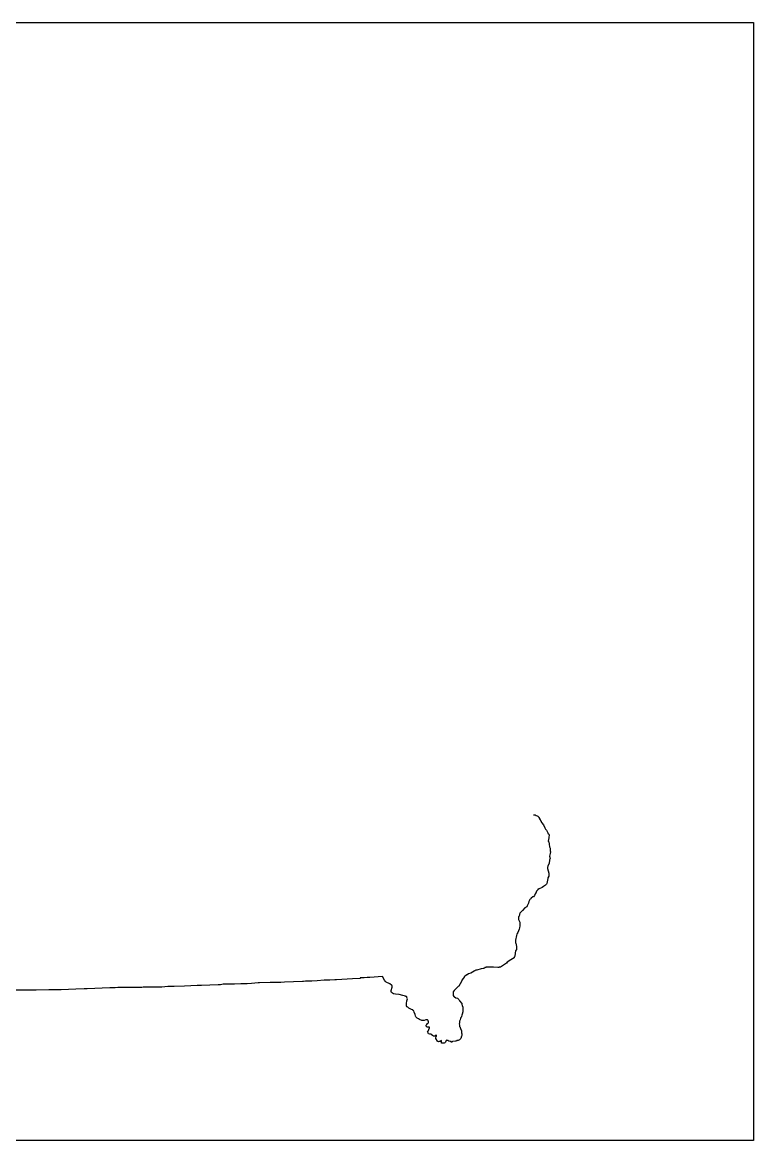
# Model space of a CAD drawing. Extents: x 0.1 to 10.9, y 0.1 to 8.4.
# Drawn here: x 5.51 to 10.92, y 0.1 to 8.37 of the extents above; entities that cross this region are included whole.
import ezdxf

# ---------------------------------------------------------------- set-up
doc = ezdxf.new("R2010")
doc.units = 0
doc.header["$MEASUREMENT"] = 0
doc.layers.add('STATE', color=7, linetype='CONTINUOUS')

# ---------------------------------------------------------------- blocks, each defined once
blk = doc.blocks.new('BLOCK_2')
at = {"layer": 'STATE'}
blk.add_lwpolyline([(0.0933, 0.0987), (0.0933, 8.3733), (10.9199, 8.3733), (10.9199, 0.0987), (0.0933, 0.0987)], dxfattribs=at)
at = {"layer": 'STATE', "color": 2}
blk.add_lwpolyline([(9.29, 2.5091), (9.2933, 2.5091), (9.2966, 2.5091), (9.3, 2.5091), (9.3033, 2.5091), (9.31, 2.5057), (9.3166, 2.5024), (9.3233, 2.4991), (9.3266, 2.4957), (9.3266, 2.4924), (9.3333, 2.4891), (9.3333, 2.4857), (9.34, 2.4724), (9.3433, 2.4691), (9.3433, 2.4657), (9.3466, 2.4624), (9.3466, 2.4591), (9.35, 2.4524), (9.3633, 2.4357), (9.3733, 2.4124), (9.38, 2.4024), (9.3866, 2.3957), (9.3966, 2.3757), (9.4, 2.369), (9.4033, 2.3657), (9.4066, 2.3624), (9.4033, 2.3424), (9.4033, 2.339), (9.4, 2.3157), (9.4033, 2.309), (9.4066, 2.2924), (9.41, 2.2724), (9.4133, 2.2624), (9.4133, 2.2424), (9.4166, 2.2357), (9.4133, 2.2224), (9.41, 2.2024), (9.4133, 2.1857), (9.41, 2.1757), (9.4066, 2.149), (9.3966, 2.1323), (9.3933, 2.119), (9.3933, 2.1123), (9.4, 2.0957), (9.4033, 2.079), (9.4033, 2.0723), (9.4033, 2.0623), (9.4033, 2.0557), (9.3966, 2.0423), (9.3966, 2.039), (9.3933, 2.0257), (9.3899, 2.0023), (9.3866, 1.9957), (9.38, 1.989), (9.3633, 1.979), (9.3533, 1.9723), (9.3333, 1.9623), (9.33, 1.9623), (9.3266, 1.959), (9.3233, 1.959), (9.3233, 1.9556), (9.3199, 1.9523), (9.3166, 1.949), (9.3133, 1.9457), (9.3133, 1.9423), (9.31, 1.939), (9.31, 1.9357), (9.3066, 1.9323), (9.3033, 1.9256), (9.2966, 1.9123), (9.29, 1.9023), (9.2866, 1.9023), (9.2733, 1.8923), (9.27, 1.889), (9.2666, 1.8856), (9.2633, 1.8823), (9.26, 1.879), (9.2566, 1.869), (9.2533, 1.8556), (9.2433, 1.8356), (9.24, 1.829), (9.2266, 1.8223), (9.21, 1.8023), (9.19, 1.7823), (9.19, 1.779), (9.1866, 1.7756), (9.1866, 1.7723), (9.1833, 1.759), (9.18, 1.7556), (9.18, 1.7523), (9.18, 1.749), (9.18, 1.7423), (9.18, 1.739), (9.18, 1.7356), (9.1833, 1.7256), (9.1866, 1.719), (9.19, 1.7156), (9.19, 1.7123), (9.19, 1.7089), (9.19, 1.7023), (9.19, 1.6923), (9.19, 1.6889), (9.19, 1.6856), (9.1866, 1.6756), (9.1866, 1.6723), (9.1833, 1.6623), (9.18, 1.6523), (9.1733, 1.6389), (9.1699, 1.6323), (9.1666, 1.6256), (9.1633, 1.6156), (9.1566, 1.5823), (9.1566, 1.5723), (9.1566, 1.5656), (9.1566, 1.5623), (9.16, 1.5589), (9.1633, 1.5356), (9.1633, 1.5256), (9.1633, 1.5122), (9.1566, 1.5022), (9.1533, 1.4656), (9.15, 1.4589), (9.1466, 1.4556), (9.1466, 1.4522), (9.1233, 1.4356), (9.0966, 1.4189), (9.09, 1.4122), (9.0466, 1.3822), (9.04, 1.3822), (9.0366, 1.3822), (9.0333, 1.3789), (9.0266, 1.3789), (8.9933, 1.3822), (8.98, 1.3822), (8.9466, 1.3822), (8.94, 1.3822), (8.9366, 1.3789), (8.9333, 1.3789), (8.93, 1.3789), (8.9266, 1.3756), (8.9199, 1.3722), (8.9166, 1.3722), (8.9033, 1.3689), (8.87, 1.3589), (8.8633, 1.3589), (8.8533, 1.3556), (8.8533, 1.3522), (8.85, 1.3522), (8.8266, 1.3389), (8.81, 1.3322), (8.8, 1.3255), (8.7966, 1.3255), (8.7866, 1.3189), (8.7766, 1.3122), (8.7766, 1.3089), (8.77, 1.2989), (8.76, 1.2855), (8.76, 1.2822), (8.7466, 1.2589), (8.7366, 1.2422), (8.7333, 1.2389), (8.7233, 1.2289), (8.7033, 1.2089), (8.6966, 1.1989), (8.6966, 1.1922), (8.6966, 1.1822), (8.6966, 1.1722), (8.7, 1.1655), (8.7066, 1.1622), (8.7166, 1.1555), (8.7266, 1.1522), (8.7333, 1.1489), (8.7366, 1.1422), (8.7433, 1.1322), (8.76, 1.1122), (8.76, 1.1088), (8.76, 1.1055), (8.7633, 1.1022), (8.7633, 1.0988), (8.7666, 1.0855), (8.7666, 1.0822), (8.7666, 1.0788), (8.7666, 1.0722), (8.7666, 1.0655), (8.7666, 1.0522), (8.7633, 1.0355), (8.7633, 1.0322), (8.76, 1.0288), (8.7566, 1.0155), (8.7533, 1.0088), (8.75, 1.0022), (8.7466, 0.9922), (8.7433, 0.9822), (8.7433, 0.9788), (8.7433, 0.9722), (8.7433, 0.9688), (8.74, 0.9622), (8.7433, 0.9522), (8.7433, 0.9488), (8.7433, 0.9422), (8.7466, 0.9388), (8.7466, 0.9355), (8.75, 0.9288), (8.7566, 0.9122), (8.7566, 0.9088), (8.7566, 0.8955), (8.76, 0.8888), (8.76, 0.8821), (8.76, 0.8788), (8.76, 0.8755), (8.7566, 0.8722), (8.7533, 0.8555), (8.75, 0.8521), (8.7433, 0.8455), (8.7366, 0.8421), (8.7333, 0.8388), (8.73, 0.8388), (8.7266, 0.8388), (8.7233, 0.8388), (8.72, 0.8355), (8.7133, 0.8355), (8.6933, 0.8322), (8.69, 0.8322), (8.6833, 0.8255), (8.68, 0.8322), (8.6766, 0.8322), (8.6733, 0.8322), (8.6633, 0.8355), (8.6566, 0.8388), (8.6533, 0.8388), (8.6466, 0.8421), (8.6366, 0.8255), (8.6333, 0.8221), (8.63, 0.8188), (8.6133, 0.8188), (8.61, 0.8188), (8.61, 0.8221), (8.61, 0.8288), (8.61, 0.8388), (8.6, 0.8322), (8.59, 0.8322), (8.5866, 0.8288), (8.5833, 0.8322), (8.58, 0.8355), (8.5666, 0.8555), (8.5666, 0.8588), (8.57, 0.8688), (8.5733, 0.8722), (8.5733, 0.8755), (8.57, 0.8788), (8.5633, 0.8755), (8.5633, 0.8722), (8.5566, 0.8722), (8.55, 0.8722), (8.5433, 0.8755), (8.54, 0.8755), (8.54, 0.8788), (8.5366, 0.8821), (8.53, 0.8855), (8.5233, 0.8855), (8.5166, 0.8888), (8.5133, 0.8888), (8.51, 0.8955), (8.5066, 0.9022), (8.51, 0.9088), (8.5166, 0.9222), (8.52, 0.9322), (8.52, 0.9355), (8.52, 0.9388), (8.51, 0.9388), (8.5033, 0.9388), (8.4966, 0.9455), (8.4966, 0.9488), (8.4966, 0.9522), (8.5, 0.9588), (8.5066, 0.9655), (8.51, 0.9688), (8.5133, 0.9722), (8.5133, 0.9755), (8.5133, 0.9788), (8.51, 0.9855), (8.51, 0.9888), (8.5066, 0.9922), (8.5033, 0.9922), (8.5, 0.9922), (8.4933, 0.9922), (8.48, 0.9888), (8.4633, 0.9888), (8.4466, 0.9955), (8.44, 0.9988), (8.43, 1.0055), (8.42, 1.0155), (8.4166, 1.0188), (8.4166, 1.0222), (8.4133, 1.0322), (8.4066, 1.0488), (8.4033, 1.0588), (8.4, 1.0588), (8.3966, 1.0655), (8.3866, 1.0688), (8.3833, 1.0722), (8.3733, 1.0755), (8.3666, 1.0788), (8.36, 1.0855), (8.3533, 1.0889), (8.35, 1.0955), (8.35, 1.1055), (8.35, 1.1122), (8.3533, 1.1322), (8.3566, 1.1489), (8.3533, 1.1589), (8.3533, 1.1622), (8.35, 1.1655), (8.3466, 1.1655), (8.3433, 1.1655), (8.3433, 1.1689), (8.3233, 1.1722), (8.2966, 1.1789), (8.27, 1.1822), (8.2533, 1.1855), (8.24, 1.1955), (8.2366, 1.1989), (8.2366, 1.2055), (8.2366, 1.2089), (8.2433, 1.2355), (8.2433, 1.2389), (8.2433, 1.2456), (8.24, 1.2489), (8.2266, 1.2589), (8.2, 1.2722), (8.1933, 1.2789), (8.1866, 1.2855), (8.1733, 1.3122), (8.08, 1.3055), (8.0666, 1.3055), (8.06, 1.3055), (8.0366, 1.3022), (8.02, 1.3022), (8.0066, 1.3022), (8.0066, 1.2989), (7.95, 1.2955), (7.8333, 1.2889), (7.8266, 1.2889), (7.82, 1.2889), (7.7833, 1.2855), (7.74, 1.2855), (7.69, 1.2822), (7.65, 1.2789), (7.64, 1.2789), (7.6333, 1.2789), (7.63, 1.2789), (7.6266, 1.2789), (7.6233, 1.2789), (7.6033, 1.2789), (7.5866, 1.2756), (7.58, 1.2756), (7.4466, 1.2722), (7.42, 1.2689), (7.41, 1.2689), (7.3866, 1.2689), (7.3566, 1.2689), (7.34, 1.2689), (7.2633, 1.2655), (7.2533, 1.2655), (7.2033, 1.2622), (7.17, 1.2589), (7.1233, 1.2589), (7.0766, 1.2555), (7.0466, 1.2555), (7.0033, 1.2555), (6.9933, 1.2555), (6.9733, 1.2522), (6.96, 1.2522), (6.9566, 1.2522), (6.8933, 1.2489), (6.8333, 1.2456), (6.8, 1.2456), (6.7066, 1.2422), (6.63, 1.2389), (6.6233, 1.2389), (6.5833, 1.2389), (6.54, 1.2355), (6.53, 1.2355), (6.52, 1.2355), (6.5166, 1.2355), (6.4, 1.2355), (6.39, 1.2322), (6.3533, 1.2322), (6.3466, 1.2322), (6.3433, 1.2322), (6.3366, 1.2322), (6.32, 1.2322), (6.3, 1.2322), (6.28, 1.2322), (6.2166, 1.2322), (6.2133, 1.2322), (6.1933, 1.2289), (6.1633, 1.2289), (6.1533, 1.2289), (5.9866, 1.2222), (5.98, 1.2222), (5.9666, 1.2222), (5.9633, 1.2222), (5.9033, 1.2189), (5.7933, 1.2155), (5.78, 1.2155), (5.7033, 1.2155), (5.61, 1.2122), (5.5933, 1.2122), (5.5666, 1.2122), (5.52, 1.2122), (5.41, 1.2122)], dxfattribs=at)

msp = doc.modelspace()

# ---------------------------------------------------------------- block references
at = {"layer": 'STATE'}
msp.add_blockref('BLOCK_2', (0, 0), dxfattribs=at)

doc.saveas('drawing.dxf')
